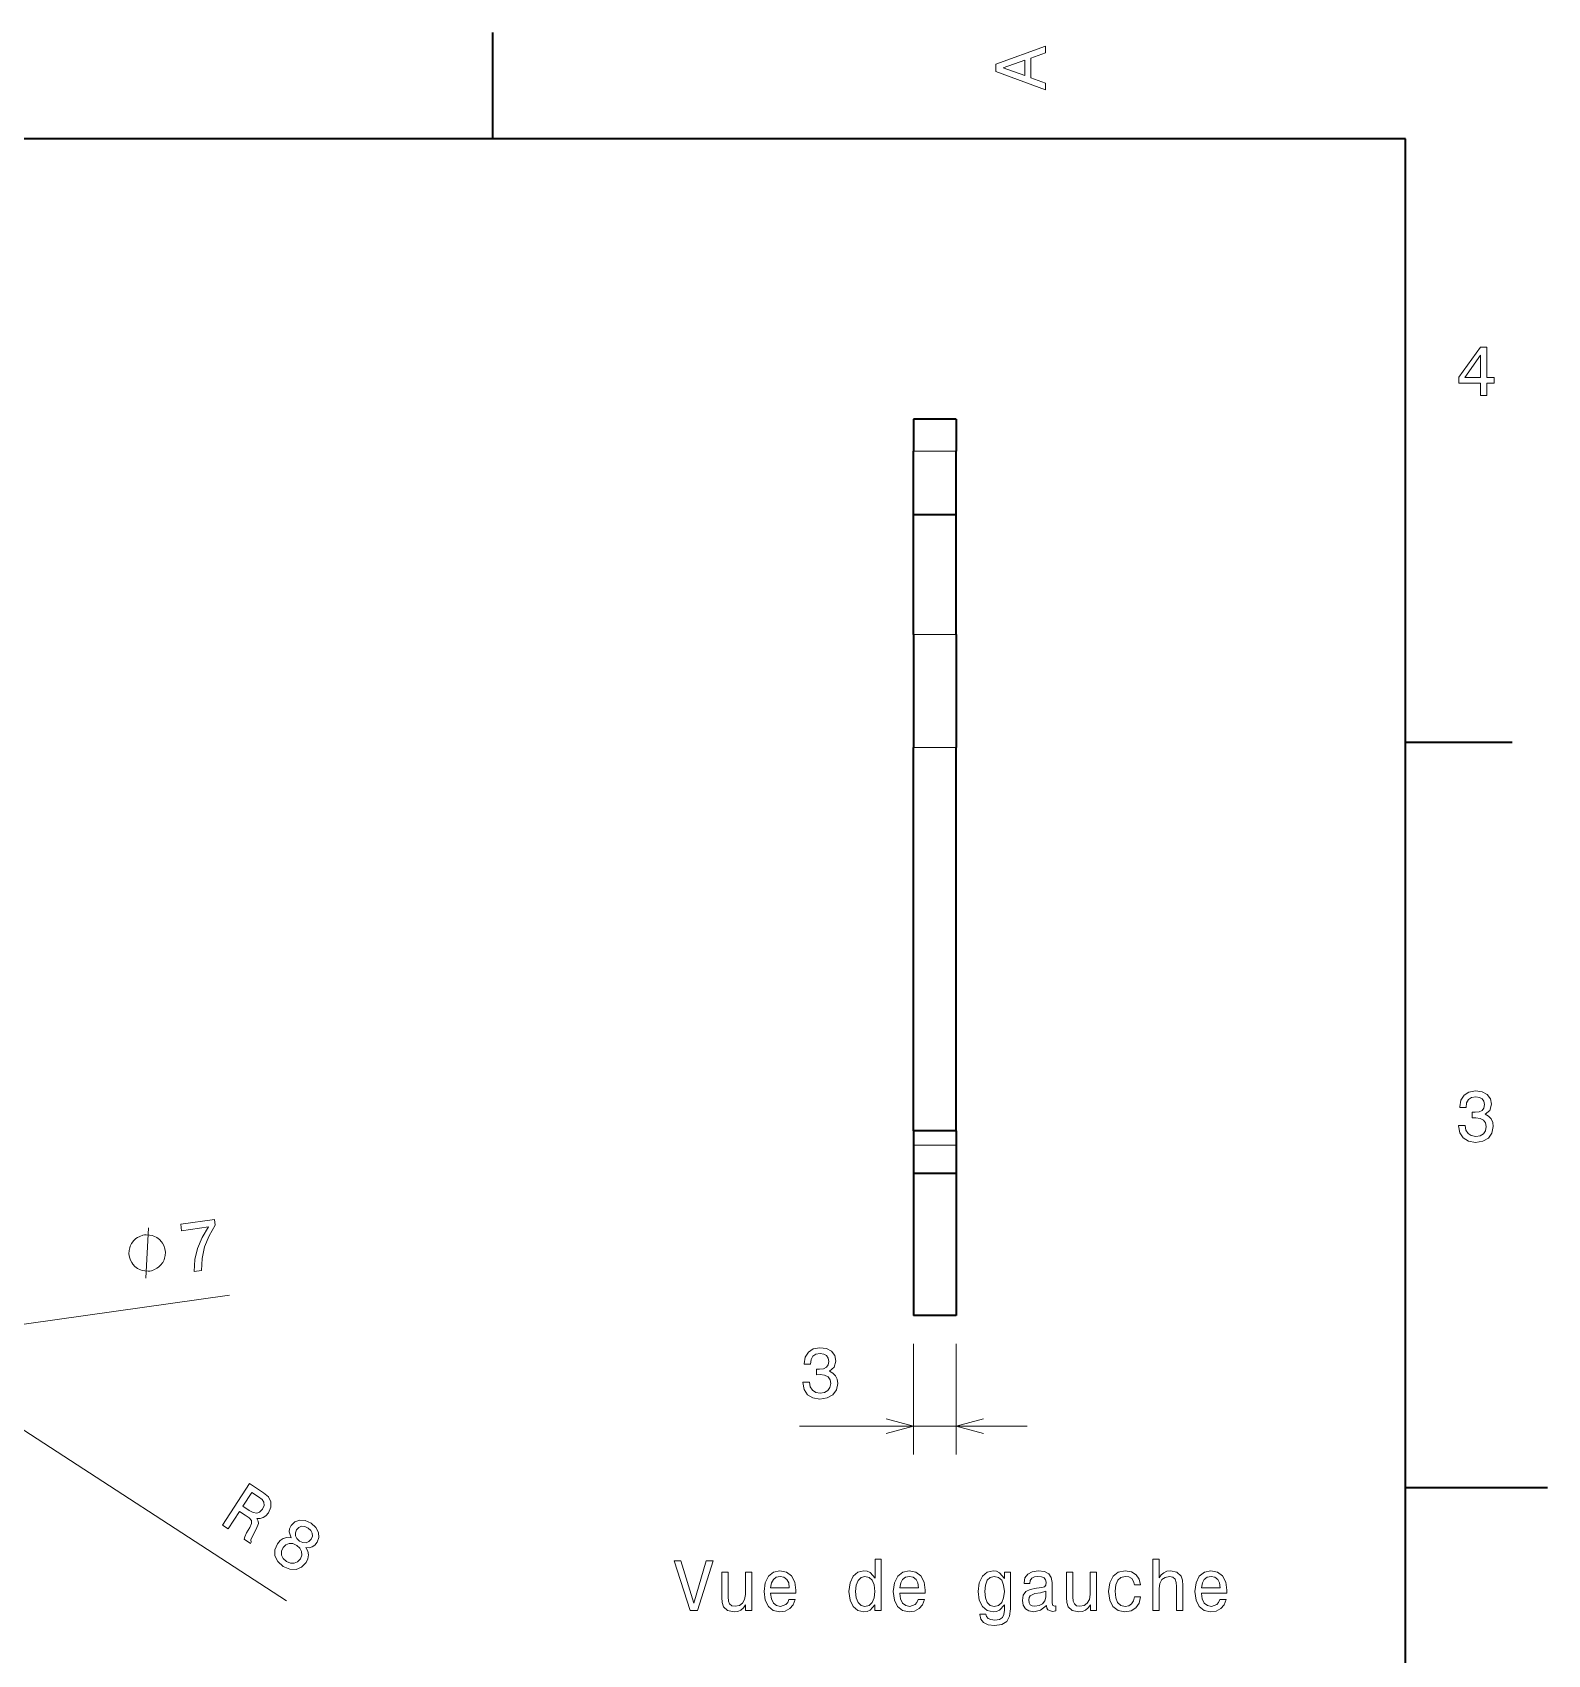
# Model space of a CAD drawing. Extents: x 0 to 297, y 0 to 210.
# Drawn here: x 190.3 to 297, y 93.2 to 207.5 of the extents above; entities that cross this region are included whole.
import ezdxf

# ---------------------------------------------------------------- set-up
doc = ezdxf.new("R2010")
doc.units = 0

msp = doc.modelspace()

# ---------------------------------------------------------------- linework, layer by layer
at = {"color": 7, "lineweight": 35, "ltscale": 0.1875}
for p, q in [((222.699997, 200), (222.699997, 207.5)), ((287, 157.5), (294.5, 157.5))]:
    msp.add_line(p, q, dxfattribs=at)
at = {"color": 7, "lineweight": 35}
for p, q in [((287, 200), (10, 200)), ((287, 10), (287, 200)), ((252.326767, 130.12114), (252.326767, 157.12114)), ((255.326767, 130.12114), (255.326767, 157.12114))]:
    msp.add_line(p, q, dxfattribs=at)
at = {"color": 7, "lineweight": 35, "ltscale": 0.056076}
for p, q in [((252.326767, 180.259186), (252.326767, 178.016129)), ((255.326767, 180.259186), (255.326767, 178.016129))]:
    msp.add_line(p, q, dxfattribs=at)
at = {"color": 7, "lineweight": 35, "ltscale": 0.075}
for p, q in [((255.326767, 180.259186), (252.326767, 180.259186)), ((255.326767, 173.524261), (252.326767, 173.524261)), ((255.326767, 130.12114), (252.326767, 130.12114)), ((255.326767, 127.12114), (252.326767, 127.12114)), ((255.326767, 117.12114), (252.326767, 117.12114))]:
    msp.add_line(p, q, dxfattribs=at)
at = {"color": 7, "lineweight": 13, "ltscale": 0.075}
for p, q in [((255.326767, 178.016129), (252.326767, 178.016129)), ((255.326767, 165.102188), (252.326767, 165.102188)), ((255.326767, 157.12114), (252.326767, 157.12114)), ((255.326767, 129.12114), (252.326767, 129.12114))]:
    msp.add_line(p, q, dxfattribs=at)
at = {"color": 7, "lineweight": 35, "ltscale": 0.112297}
for p, q in [((252.326767, 173.524261), (252.326767, 178.016129)), ((255.326767, 173.524261), (255.326767, 178.016129))]:
    msp.add_line(p, q, dxfattribs=at)
at = {"color": 7, "lineweight": 35, "ltscale": 0.210552}
for p, q in [((252.326767, 165.102188), (252.326767, 173.524261)), ((255.326767, 165.102188), (255.326767, 173.524261))]:
    msp.add_line(p, q, dxfattribs=at)
at = {"color": 7, "lineweight": 35, "ltscale": 0.199526}
for p, q in [((252.326767, 165.102188), (252.326767, 157.12114)), ((255.326767, 165.102188), (255.326767, 157.12114))]:
    msp.add_line(p, q, dxfattribs=at)
at = {"color": 7, "lineweight": 35, "ltscale": 0.025}
for p, q in [((252.326767, 130.12114), (252.326767, 129.12114)), ((255.326767, 130.12114), (255.326767, 129.12114))]:
    msp.add_line(p, q, dxfattribs=at)
at = {"color": 7, "lineweight": 35, "ltscale": 0.05}
for p, q in [((252.326767, 129.12114), (252.326767, 127.12114)), ((255.326767, 129.12114), (255.326767, 127.12114))]:
    msp.add_line(p, q, dxfattribs=at)
at = {"color": 7, "lineweight": 35, "ltscale": 0.25}
for p, q in [((252.326767, 127.12114), (252.326767, 117.12114)), ((255.326767, 127.12114), (255.326767, 117.12114)), ((287, 105), (297, 105))]:
    msp.add_line(p, q, dxfattribs=at)
at = {"color": 7, "lineweight": 13}
for p, q in [((171.764786, 113.982796), (204.126053, 118.558281)), ((180.181076, 115.17276), (208.157333, 97.029495))]:
    msp.add_line(p, q, dxfattribs=at)
at = {"color": 7, "lineweight": 13, "ltscale": 0.194831}
for p, q in [((252.326767, 115.12114), (252.326767, 107.327888)), ((255.326767, 115.12114), (255.326767, 107.327888))]:
    msp.add_line(p, q, dxfattribs=at)
at = {"color": 7, "lineweight": 13, "ltscale": 0.400901}
msp.add_line((260.326782, 109.327888), (244.290741, 109.327888), dxfattribs=at)
at = {"color": 7, "lineweight": 13}
for points in [[(261.633209, 203.466858), (261.633209, 203.930847), (260.604401, 204.298996), (260.604401, 205.695969), (261.633209, 206.064133), (261.633209, 206.538193), (258.128174, 205.257217), (258.128174, 204.742798)], [(260.17572, 204.460388), (258.632477, 205), (260.17572, 205.539627)], [(292.277374, 181.916794), (292.731262, 181.916794), (292.731262, 182.784225), (293.23056, 182.784225), (293.23056, 183.187683), (292.731262, 183.187683), (292.731262, 185.341141), (292.272339, 185.341141), (290.739197, 183.228027), (290.739197, 182.784225), (292.277374, 182.784225)], [(291.162842, 183.187683), (292.277374, 184.756134), (292.277374, 183.187683)], [(290.729126, 130.51622), (290.729126, 130.480911), (290.809814, 129.996765), (291.046844, 129.633652), (291.420044, 129.401657), (291.914276, 129.315933), (292.438782, 129.401657), (292.832153, 129.623566), (293.08429, 129.976593), (293.175079, 130.430481), (293.134735, 130.728027), (293.023773, 130.970108), (292.842224, 131.156708), (292.600159, 131.292877), (292.927948, 131.565216), (293.043945, 131.998932), (292.968292, 132.392303), (292.751434, 132.68985), (292.398407, 132.87645), (291.914276, 132.942017), (291.460388, 132.861313), (291.112396, 132.63942), (290.885468, 132.286392), (290.809814, 131.817368), (290.809814, 131.782074), (291.258636, 131.782074), (291.299011, 132.104828), (291.430115, 132.336823), (291.641937, 132.478027), (291.939484, 132.528473), (292.201721, 132.488113), (292.393372, 132.382217), (292.509369, 132.210739), (292.554749, 131.97876), (292.509369, 131.731628), (292.388336, 131.565216), (292.176514, 131.46434), (291.889069, 131.434082), (291.692383, 131.439133), (291.692383, 131.04071), (291.939484, 131.050797), (292.257202, 131.005417), (292.494232, 130.884369), (292.635468, 130.687683), (292.685883, 130.430481), (292.630402, 130.13797), (292.484161, 129.921112), (292.252167, 129.784943), (291.944519, 129.739563), (291.626801, 129.789993), (291.394806, 129.941284), (291.248566, 130.183365), (291.193085, 130.51622)], [(201.648895, 120.227936), (202.153244, 120.29924), (202.201538, 121.146484), (202.382431, 121.956436), (202.690948, 122.728409), (203.130646, 123.473099), (203.072052, 123.887558), (200.695114, 123.551498), (200.759354, 123.097076), (202.656906, 123.365372), (202.202942, 122.613571), (201.888016, 121.850883), (201.7043, 121.060898)], [(199.604813, 121.706329), (199.58847, 121.821846), (199.498047, 122.044708), (199.415787, 122.209824), (199.341705, 122.317177), (199.201675, 122.474121), (199.003906, 122.622894), (198.814301, 122.713913), (198.690613, 122.755341), (198.509171, 122.788605), (198.269974, 122.81369), (198.154449, 122.797363), (198.038925, 122.781029), (197.816055, 122.690605), (197.650955, 122.608345), (197.543594, 122.534256), (197.386658, 122.394241), (197.237885, 122.196457), (197.146866, 122.006851), (197.105438, 121.883163), (197.072174, 121.701721), (197.047089, 121.462524), (197.063416, 121.347), (197.079742, 121.231491), (197.170166, 121.008621), (197.252426, 120.843506), (197.326523, 120.73616), (197.466537, 120.579208), (197.664322, 120.430435), (197.853928, 120.339417), (197.977615, 120.297989), (198.159058, 120.264732), (198.398254, 120.239639), (198.513763, 120.255966), (198.629288, 120.272308), (198.852158, 120.362732), (199.017273, 120.444984), (199.124619, 120.519073), (199.281555, 120.659096), (199.430344, 120.856873), (199.521362, 121.046478), (199.56279, 121.170166), (199.596039, 121.351608), (199.62114, 121.590805)], [(244.537857, 112.427315), (244.537857, 112.392006), (244.618561, 111.90786), (244.855591, 111.544746), (245.22879, 111.312759), (245.723022, 111.22702), (246.247513, 111.312759), (246.640884, 111.53466), (246.893051, 111.887688), (246.983826, 112.341576), (246.943481, 112.63913), (246.832535, 112.881203), (246.65097, 113.067802), (246.408905, 113.203972), (246.73671, 113.476303), (246.852707, 113.910019), (246.777054, 114.303391), (246.560196, 114.600945), (246.207169, 114.787544), (245.723022, 114.853104), (245.269135, 114.772415), (244.921143, 114.550514), (244.694199, 114.197487), (244.618561, 113.728462), (244.618561, 113.693161), (245.067398, 113.693161), (245.107742, 114.01593), (245.238876, 114.247917), (245.450684, 114.38913), (245.748245, 114.43956), (246.010483, 114.399216), (246.202133, 114.293304), (246.318115, 114.121834), (246.36351, 113.889847), (246.318115, 113.642731), (246.197083, 113.476303), (245.985275, 113.375443), (245.6978, 113.345177), (245.501114, 113.35022), (245.501114, 112.951805), (245.748245, 112.961891), (246.065964, 112.916504), (246.302994, 112.795464), (246.444199, 112.598778), (246.494629, 112.341576), (246.439163, 112.049072), (246.292908, 111.832214), (246.060913, 111.696045), (245.753281, 111.650658), (245.435562, 111.701088), (245.203568, 111.852386), (245.057312, 112.09446), (245.001846, 112.427315)], [(203.642105, 102.341499), (204.035614, 102.086296), (204.83963, 103.326073), (205.241608, 103.065384), (205.529572, 102.860596), (205.677338, 102.680618), (205.688324, 102.475128), (205.568741, 102.198044), (205.342926, 101.803497), (205.206406, 101.537384), (205.161148, 101.356369), (205.605423, 101.068237), (205.657562, 101.148628), (205.637085, 101.330215), (205.745926, 101.572205), (206.023651, 102.065315), (206.179474, 102.463165), (206.153503, 102.636292), (206.053314, 102.815475), (206.291168, 102.811493), (206.505692, 102.882751), (206.702591, 103.019539), (206.873413, 103.227333), (207.044678, 103.621185), (207.048309, 103.99752), (206.873322, 104.339417), (206.528168, 104.641396), (205.546509, 105.27803)], [(206.184906, 104.353081), (206.426559, 104.160309), (206.556366, 103.961914), (206.57457, 103.739731), (206.461731, 103.482307), (206.260254, 103.264328), (206.049957, 103.190323), (205.805923, 103.240387), (205.525635, 103.392113), (205.072891, 103.68573), (205.706772, 104.663162)], [(208.473557, 101.456268), (208.180923, 101.477745), (207.925812, 101.408768), (207.698257, 101.261803), (207.506744, 101.031364), (207.330215, 100.61087), (207.33551, 100.19268), (207.53212, 99.80069), (207.917068, 99.448868), (208.391068, 99.243637), (208.829163, 99.224014), (209.21315, 99.38974), (209.529312, 99.719681), (209.657364, 99.99128), (209.702957, 100.256241), (209.657654, 100.52005), (209.522919, 100.775734), (209.758041, 100.767517), (209.967072, 100.830322), (210.148758, 100.952927), (210.308609, 101.143791), (210.435745, 101.488121), (210.414444, 101.844559), (210.228241, 102.187714), (209.890076, 102.49118), (209.47084, 102.678909), (209.081573, 102.708954), (208.74321, 102.585762), (208.484909, 102.3265), (208.371613, 102.105446), (208.333786, 101.889542)], [(208.864944, 102.03196), (209.019531, 102.196182), (209.214386, 102.274193), (209.4328, 102.258774), (209.670547, 102.152679), (209.860153, 101.981613), (209.963318, 101.788483), (209.971573, 101.578766), (209.888916, 101.367889), (209.727356, 101.202179), (209.529755, 101.119934), (209.305847, 101.126892), (209.075073, 101.234482), (208.881226, 101.408279), (208.780807, 101.605644), (208.775299, 101.819595)], [(207.918427, 100.77639), (208.101944, 100.975952), (208.334427, 101.065628), (208.596176, 101.052155), (208.874756, 100.925598), (209.099701, 100.725609), (209.218765, 100.492111), (209.231705, 100.243279), (209.128586, 99.991577), (208.929855, 99.777832), (208.689163, 99.675461), (208.421906, 99.680473), (208.147568, 99.804291), (207.918381, 100.007019), (207.80481, 100.248985), (207.800095, 100.510513)], [(237.722305, 99.837578), (236.844772, 96.857033), (235.942047, 99.837578), (235.462936, 99.837578), (236.592621, 96.332535), (237.096939, 96.332535), (238.201401, 99.837578)], [(249.609192, 96.751122), (249.609192, 96.332535), (250.052994, 96.332535), (250.052994, 99.953575), (249.614227, 99.953575), (249.614227, 98.627205), (249.276337, 99.01049), (249.069565, 99.101265), (248.832535, 99.136566), (248.403854, 99.035706), (248.070999, 98.753281), (247.854141, 98.299393), (247.778503, 97.689163), (247.854141, 97.078934), (248.070999, 96.619995), (248.403854, 96.332535), (248.832535, 96.23671), (249.069565, 96.272018), (249.281372, 96.362793)], [(269.197083, 96.332535), (269.640869, 96.332535), (269.6409, 97.895935), (269.686279, 98.254005), (269.83252, 98.516251), (270.059479, 98.677635), (270.362061, 98.738152), (270.604156, 98.687721), (270.755432, 98.551552), (270.831085, 98.324608), (270.856293, 98.022011), (270.856293, 96.332535), (271.30011, 96.332535), (271.30011, 98.112793), (271.279938, 98.470863), (271.189148, 98.76841), (270.891602, 99.040749), (270.427643, 99.136566), (270.175476, 99.101265), (269.958618, 99.005447), (269.777069, 98.854149), (269.6409, 98.647377), (269.6409, 99.953568), (269.197083, 99.953568)], [(240.924744, 99.040749), (240.480942, 99.040749), (240.480942, 97.477348), (240.430511, 97.114235), (240.284256, 96.85199), (240.057312, 96.690605), (239.759766, 96.640175), (239.522736, 96.680519), (239.371429, 96.801552), (239.285706, 97.008324), (239.265533, 97.300835), (239.265533, 99.040749), (238.821732, 99.040749), (238.821732, 97.26049), (238.836853, 96.90242), (238.932678, 96.604866), (239.225189, 96.332535), (239.694199, 96.23671), (239.946365, 96.272018), (240.163223, 96.362793), (240.349823, 96.519135), (240.501114, 96.746078), (240.501114, 96.332535), (240.924744, 96.332535)], [(242.2612, 97.558037), (244.036423, 97.558037), (244.041458, 97.764809), (243.96077, 98.34478), (243.738876, 98.778503), (243.385849, 99.040749), (242.916824, 99.136566), (242.457886, 99.035706), (242.104858, 98.753281), (241.877914, 98.29435), (241.797226, 97.689163), (241.872879, 97.068848), (242.099823, 96.614952), (242.4478, 96.332535), (242.901688, 96.23671), (243.295059, 96.302277), (243.617828, 96.473747), (243.854858, 96.746078), (243.991028, 97.109192), (243.552277, 97.109192), (243.461487, 96.907463), (243.330368, 96.756165), (242.957169, 96.635132), (242.669708, 96.690605), (242.45285, 96.867119), (242.31163, 97.154579), (242.2612, 97.542908)], [(242.2612, 97.931236), (242.316681, 98.279221), (242.45285, 98.536423), (242.659622, 98.692764), (242.931961, 98.748238), (243.199249, 98.692764), (243.406021, 98.536423), (243.532104, 98.279221), (243.577484, 97.931236)], [(248.908173, 98.738152), (249.200684, 98.667549), (249.422592, 98.470863), (249.553711, 98.143051), (249.604141, 97.689163), (249.553711, 97.230232), (249.422592, 96.90242), (249.200684, 96.700691), (248.908173, 96.635124), (248.630798, 96.700691), (248.418991, 96.90242), (248.277771, 97.235275), (248.232391, 97.689163), (248.277771, 98.138008), (248.418991, 98.46582), (248.630798, 98.667549)], [(251.369278, 97.558037), (253.144485, 97.558037), (253.149536, 97.764809), (253.068848, 98.34478), (252.846939, 98.778496), (252.493912, 99.040749), (252.024902, 99.136566), (251.565964, 99.035706), (251.212936, 98.753281), (250.985992, 98.29435), (250.905304, 97.689163), (250.980942, 97.068848), (251.207886, 96.614952), (251.555878, 96.332535), (252.009766, 96.23671), (252.403137, 96.302277), (252.725906, 96.473747), (252.962936, 96.746078), (253.099106, 97.109192), (252.660339, 97.109192), (252.569565, 96.907463), (252.438446, 96.756165), (252.065247, 96.635124), (251.777771, 96.690605), (251.560913, 96.867119), (251.419708, 97.154579), (251.369278, 97.542908)], [(251.369278, 97.931236), (251.424744, 98.279221), (251.560913, 98.536423), (251.767685, 98.692764), (252.040024, 98.748238), (252.307312, 98.692764), (252.514084, 98.536423), (252.640167, 98.279221), (252.685562, 97.931236)], [(259.161072, 96.453568), (259.161072, 99.040749), (258.737427, 99.040749), (258.737427, 98.60199), (258.389435, 99.000404), (258.177643, 99.101265), (257.940613, 99.136566), (257.511932, 99.035706), (257.179077, 98.753281), (256.962219, 98.299393), (256.886566, 97.689163), (256.962219, 97.073891), (257.179077, 96.619995), (257.511932, 96.332535), (257.940613, 96.23671), (258.182678, 96.272018), (258.384399, 96.362793), (258.737427, 96.746078), (258.737427, 96.362793), (258.697083, 96.060196), (258.586121, 95.843338), (258.374329, 95.717262), (258.05658, 95.671867), (257.779205, 95.702133), (257.58252, 95.777779), (257.466522, 95.908905), (257.431244, 96.085419), (257.002563, 96.085419), (257.002563, 96.065247), (257.068115, 95.742477), (257.269836, 95.500404), (257.592621, 95.344063), (258.031372, 95.288582), (258.555878, 95.364235), (258.90387, 95.57605), (259.100555, 95.944206)], [(257.34549, 97.689163), (257.3909, 98.138008), (257.527069, 98.470863), (257.738861, 98.667549), (258.021301, 98.738152), (258.318848, 98.667549), (258.540741, 98.470863), (258.67691, 98.138008), (258.727356, 97.689163), (258.67691, 97.230225), (258.540741, 96.90242), (258.318848, 96.700691), (258.021301, 96.635124), (257.738861, 96.700691), (257.527069, 96.90242), (257.3909, 97.235275)], [(261.697815, 96.685562), (261.697815, 96.670433), (261.723022, 96.498962), (261.798676, 96.377922), (262.116394, 96.282104), (262.363525, 96.322449), (262.363525, 96.66539), (262.257599, 96.650253), (262.116394, 96.71582), (262.091187, 96.917549), (262.091187, 98.319565), (262.03067, 98.677635), (261.854156, 98.929794), (261.546509, 99.081093), (261.112793, 99.136566), (260.689148, 99.07605), (260.376495, 98.904579), (260.17981, 98.637291), (260.114227, 98.284264), (260.114227, 98.254005), (260.512634, 98.254005), (260.547943, 98.46582), (260.658905, 98.617119), (260.840454, 98.707893), (261.097656, 98.743195), (261.344788, 98.717979), (261.521301, 98.642334), (261.627197, 98.511208), (261.662506, 98.329651), (261.642334, 98.117836), (261.561646, 98.011925), (261.359924, 97.961494), (260.981659, 97.92115), (260.547943, 97.830376), (260.240326, 97.668991), (260.058746, 97.416824), (260.003296, 97.043633), (260.053711, 96.710777), (260.210052, 96.463661), (260.462219, 96.30732), (260.810211, 96.251839), (261.279205, 96.35775)], [(265.212921, 99.040749), (264.769135, 99.040749), (264.769135, 97.477348), (264.718689, 97.114235), (264.572449, 96.85199), (264.34549, 96.690605), (264.047943, 96.640167), (263.810913, 96.680519), (263.659607, 96.801552), (263.573883, 97.008324), (263.553711, 97.300835), (263.553711, 99.040749), (263.109894, 99.040749), (263.109894, 97.26049), (263.125031, 96.90242), (263.220856, 96.604866), (263.513367, 96.332535), (263.982391, 96.23671), (264.234558, 96.272018), (264.451416, 96.362793), (264.638, 96.519135), (264.789307, 96.746078), (264.789307, 96.332535), (265.212921, 96.332535)], [(267.885834, 98.143051), (268.324615, 98.143051), (268.233826, 98.546509), (268.016968, 98.864235), (267.679077, 99.060921), (267.240326, 99.136566), (266.756165, 99.035706), (266.388, 98.753281), (266.156006, 98.29435), (266.075317, 97.679077), (266.15097, 97.068848), (266.37793, 96.614952), (266.735992, 96.332535), (267.225189, 96.23671), (267.658905, 96.312363), (267.996796, 96.524178), (268.22879, 96.857033), (268.329651, 97.300835), (267.906006, 97.300835), (267.830383, 97.01841), (267.689148, 96.806595), (267.487427, 96.675476), (267.240326, 96.635124), (266.932678, 96.700691), (266.710785, 96.90242), (266.574615, 97.230225), (266.529205, 97.694206), (266.574615, 98.148094), (266.71582, 98.475906), (266.942749, 98.677635), (267.240326, 98.748238), (267.502563, 98.70285), (267.699249, 98.586853), (267.830383, 98.39521)], [(272.621429, 97.558037), (274.396637, 97.558037), (274.401703, 97.764809), (274.321014, 98.34478), (274.099091, 98.778496), (273.746063, 99.040749), (273.277069, 99.136566), (272.818115, 99.035706), (272.465088, 98.753281), (272.238159, 98.29435), (272.157471, 97.689163), (272.233093, 97.068848), (272.460052, 96.614952), (272.808044, 96.332535), (273.261932, 96.23671), (273.655304, 96.302277), (273.978058, 96.473747), (274.215088, 96.746078), (274.351257, 97.109192), (273.912506, 97.109192), (273.821716, 96.907463), (273.690613, 96.756165), (273.317413, 96.635124), (273.029938, 96.690605), (272.81308, 96.867119), (272.671875, 97.154579), (272.621429, 97.542908)], [(272.621429, 97.931236), (272.67691, 98.279221), (272.81308, 98.536423), (273.019836, 98.692764), (273.292175, 98.748238), (273.559479, 98.692764), (273.766235, 98.536423), (273.892334, 98.279221), (273.937714, 97.931236)], [(261.647369, 97.280663), (261.586853, 97.01841), (261.425476, 96.816681), (261.183411, 96.685562), (260.885834, 96.640167), (260.694214, 96.66539), (260.558044, 96.746078), (260.47229, 96.887291), (260.447083, 97.083977), (260.467255, 97.26049), (260.547943, 97.386566), (260.870728, 97.527779), (261.279205, 97.588295), (261.647369, 97.709335)]]:
    msp.add_lwpolyline(points, close=True, dxfattribs=at)
for points in [[(198.232544, 119.744904), (198.435669, 123.308426)], [(250.394913, 108.810249), (252.326767, 109.327888), (250.394913, 109.845528)], [(257.258606, 109.845528), (255.326767, 109.327888), (257.258606, 108.810249)]]:
    msp.add_lwpolyline(points, dxfattribs=at)

doc.saveas('drawing.dxf')
